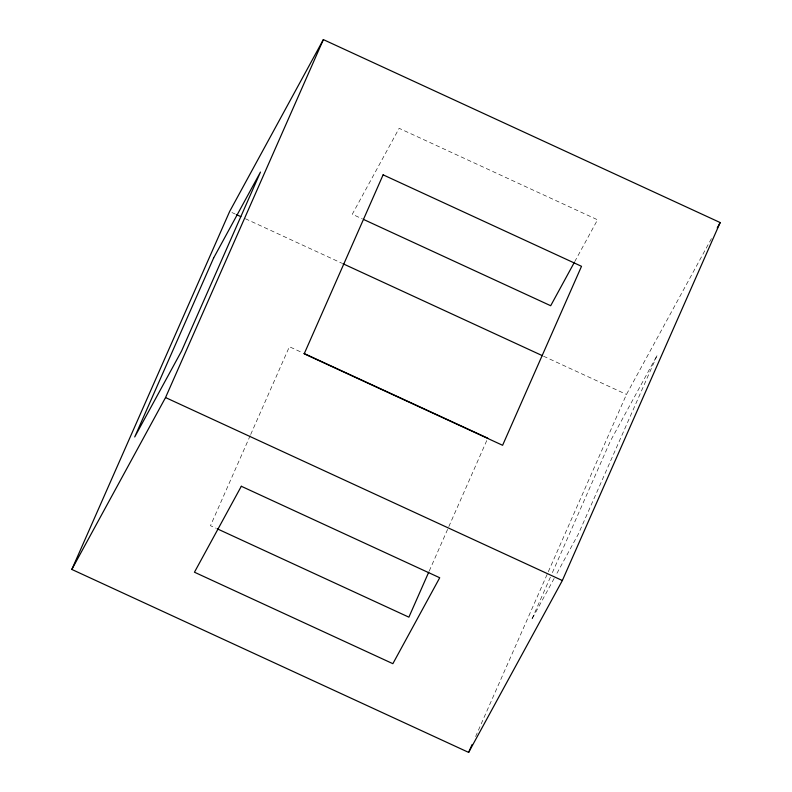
<?xml version="1.0" encoding="UTF-8"?>
<svg xmlns="http://www.w3.org/2000/svg" width="792" height="792" viewBox="0 0 792 792"><rect width="100%" height="100%" fill="white"/><g stroke="black" fill="none" stroke-linecap="round" stroke-linejoin="round"><path stroke-width="0.59" stroke-dasharray="3.96 2.97" d="M250.193 435.64L210.484 525.69L216.087 528.274M250.688 434.511L289.397 346.708L302.851 352.915M429.244 571.022L487.308 439.312M475.606 736.59L547.797 572.854M548.302 571.725L626.462 394.446L711.929 237.699M550.381 577.17L531.521 619.938L555.538 575.893M552.37 572.666L610.434 440.966L657.291 355.024L578.378 534.006L556.123 574.824M574.705 261.687L597.544 219.79L399.138 128.314L352.282 214.246L362.37 218.899M231.898 212.513L235.254 214.058M245.342 218.711L341.748 263.162M543.52 356.192L626.462 394.446"/><path stroke-width="1.19" d="M71.825 569.438L229.65 211.474L323.364 39.6L720.176 222.562L562.35 580.526L468.636 752.4L71.825 569.438L165.538 397.554L323.364 39.6M428.739 572.141L408.89 617.166L217.206 528.789M468.636 752.4L472.121 744.5M574.121 262.766L550.688 305.732L363.488 219.414M717.225 227.967L720.176 222.562M236.382 214.583L240.857 216.642M342.867 263.677L542.391 355.677M303.97 353.43L487.803 438.194M165.538 397.554L562.35 580.526M213.622 257.994L134.709 436.976L181.566 351.034L260.479 172.062L213.622 257.994M383.11 174.834L304.197 353.806L502.603 445.292L581.516 266.31L383.11 174.834M241.312 486.268L194.456 572.21L392.862 663.686L439.718 577.754L241.312 486.268"/></g></svg>
